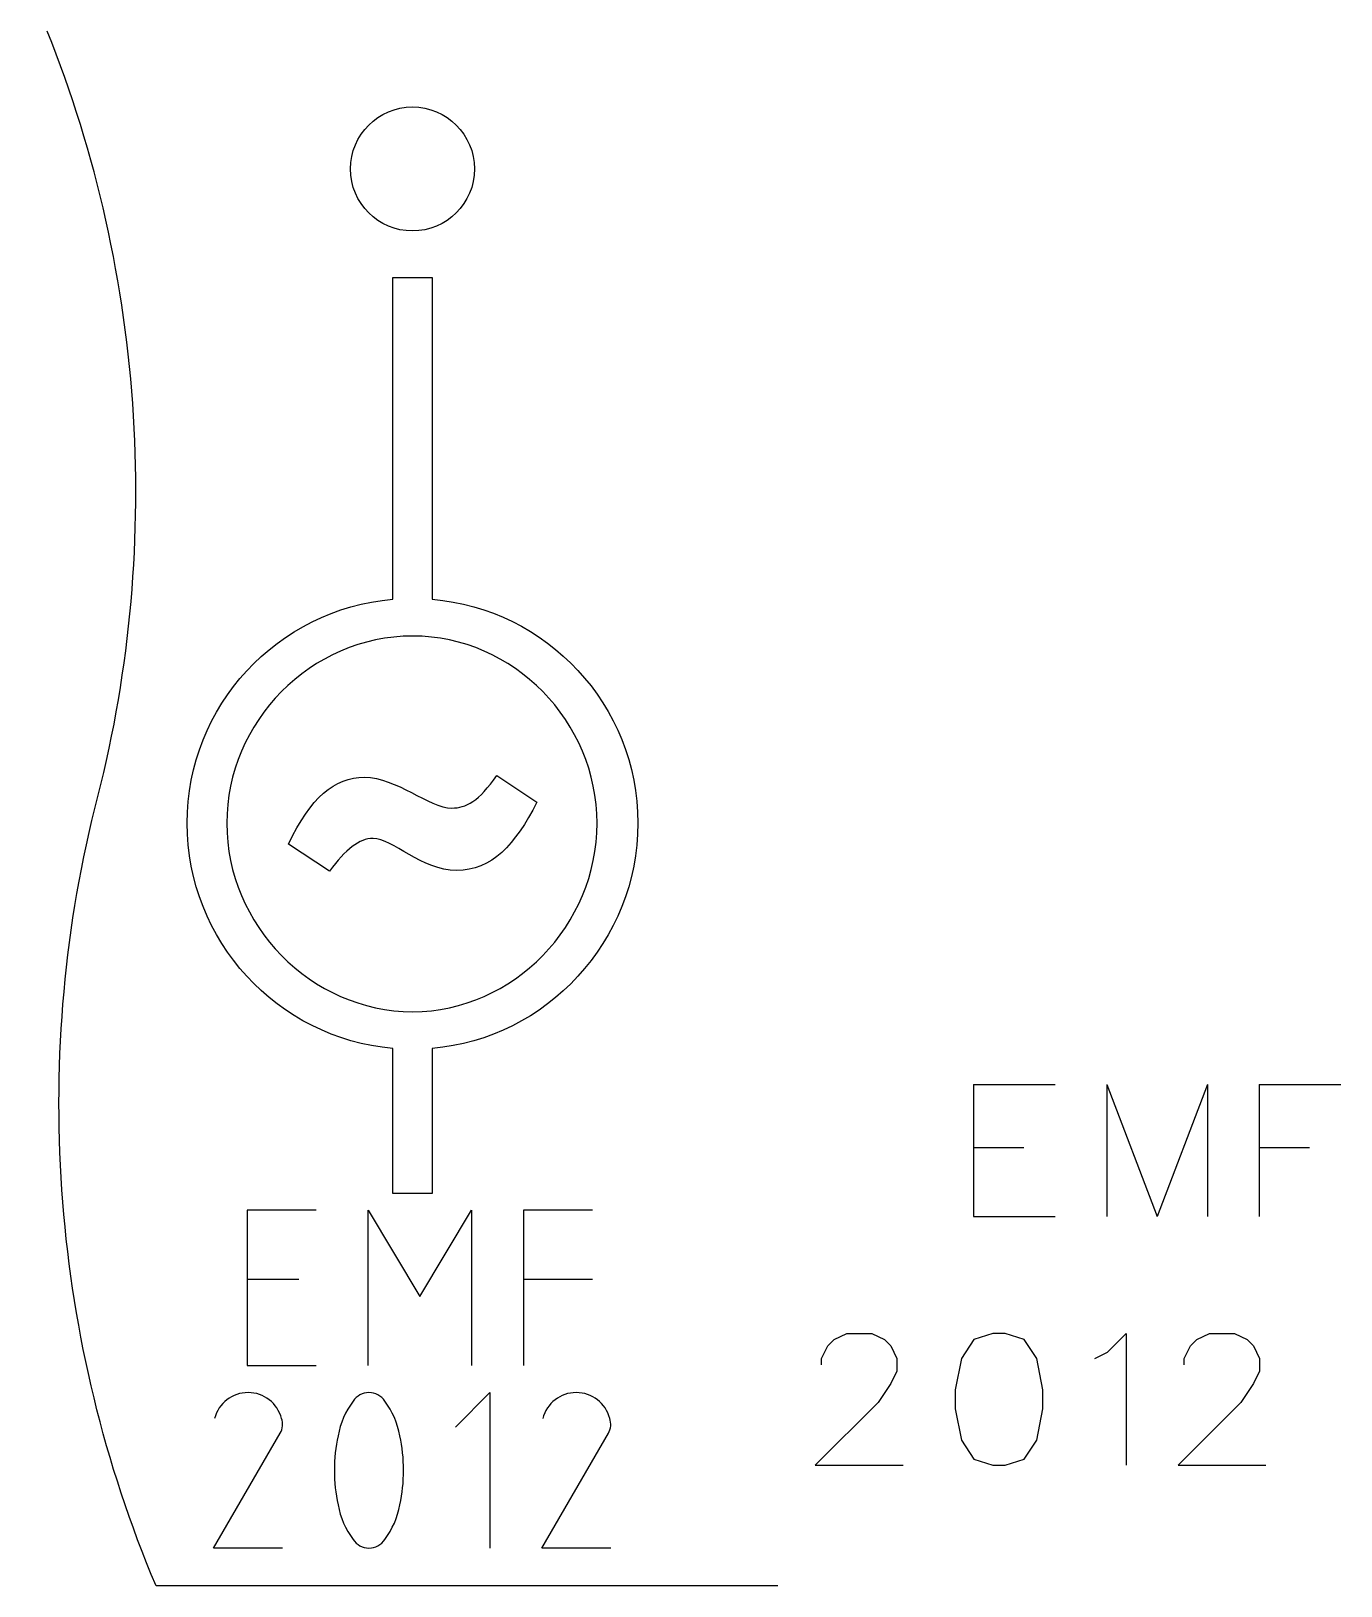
# Model space of a CAD drawing. Header units: millimetres. Extents: x 60.3 to 102.4, y 12.2 to 62.2.
import ezdxf

# ---------------------------------------------------------------- set-up
doc = ezdxf.new("R2010")
doc.units = ezdxf.units.MM
doc.layers.add('outline', color=7, linetype='CONTINUOUS')

msp = doc.modelspace()

# ---------------------------------------------------------------- linework, layer by layer
at = {"layer": 'outline', "linetype": 'CONTINUOUS'}
for p, q in [((90.615, 28.336), (90.615, 24.093)), ((90.615, 28.336), (93.242, 28.336)), ((94.908, 28.336), (94.908, 24.093)), ((94.908, 28.336), (96.525, 24.093)), ((98.141, 28.336), (96.525, 24.093)), ((98.141, 28.336), (98.141, 24.093)), ((99.807, 28.336), (99.807, 24.093)), ((99.807, 28.336), (102.434, 28.336)), ((90.615, 26.316), (92.232, 26.316)), ((99.807, 26.316), (101.424, 26.316)), ((90.615, 24.093), (93.242, 24.093)), ((85.931, 19.932), (86.133, 20.134)), ((86.133, 20.134), (86.537, 20.336)), ((86.537, 20.336), (87.345, 20.336)), ((87.345, 20.336), (87.749, 20.134)), ((87.749, 20.134), (87.951, 19.932)), ((90.628, 20.134), (90.224, 19.528)), ((91.234, 20.336), (90.628, 20.134)), ((91.638, 20.336), (91.234, 20.336)), ((92.244, 20.134), (91.638, 20.336)), ((92.648, 19.528), (92.244, 20.134)), ((94.921, 19.73), (95.527, 20.336)), ((95.527, 20.336), (95.527, 16.093)), ((97.598, 19.932), (97.8, 20.134)), ((97.8, 20.134), (98.204, 20.336)), ((98.204, 20.336), (99.012, 20.336)), ((99.012, 20.336), (99.416, 20.134)), ((99.416, 20.134), (99.618, 19.932)), ((85.729, 19.528), (85.931, 19.932)), ((85.729, 19.326), (85.729, 19.528)), ((87.951, 19.932), (88.153, 19.528)), ((88.153, 19.528), (88.153, 19.124)), ((90.224, 19.528), (90.022, 18.518)), ((92.85, 18.518), (92.648, 19.528)), ((94.517, 19.528), (94.921, 19.73)), ((97.396, 19.528), (97.598, 19.932)), ((97.396, 19.326), (97.396, 19.528)), ((99.618, 19.932), (99.82, 19.528)), ((99.82, 19.528), (99.82, 19.124)), ((88.153, 19.124), (87.951, 18.72)), ((99.82, 19.124), (99.618, 18.72)), ((87.951, 18.72), (87.547, 18.114)), ((90.022, 18.518), (90.022, 17.912)), ((92.85, 17.912), (92.85, 18.518)), ((99.618, 18.72), (99.214, 18.114)), ((87.547, 18.114), (85.527, 16.093)), ((99.214, 18.114), (97.194, 16.093)), ((90.022, 17.912), (90.224, 16.902)), ((92.648, 16.902), (92.85, 17.912)), ((90.224, 16.902), (90.628, 16.295)), ((92.244, 16.295), (92.648, 16.902)), ((85.527, 16.093), (88.355, 16.093)), ((90.628, 16.295), (91.234, 16.093)), ((91.234, 16.093), (91.638, 16.093)), ((91.638, 16.093), (92.244, 16.295)), ((97.194, 16.093), (100.022, 16.093))]:
    msp.add_line(p, q, dxfattribs=at)
at = {"layer": 'outline'}
for p, q in [((69.471, 24.302), (67.249, 24.302)), ((67.249, 24.302), (67.249, 19.302)), ((71.138, 19.302), (71.138, 24.302)), ((71.138, 24.302), (72.805, 21.524)), ((72.805, 21.524), (74.471, 24.302)), ((74.471, 24.302), (74.471, 19.302)), ((78.36, 24.302), (76.138, 24.302)), ((76.138, 24.302), (76.138, 19.302)), ((67.249, 22.08), (68.916, 22.08)), ((76.138, 22.08), (78.36, 22.08)), ((67.249, 19.302), (69.471, 19.302)), ((73.947, 17.321), (75.058, 18.432)), ((75.058, 18.432), (75.058, 13.432)), ((66.169, 13.432), (68.316, 17.125)), ((76.725, 13.432), (78.872, 17.125)), ((68.391, 13.432), (66.169, 13.432)), ((78.947, 13.432), (76.725, 13.432))]:
    msp.add_line(p, q, dxfattribs=at)
at = {"layer": 'outline', "color": 7}
for points in [[(74.562, 57.78), (74.562, 57.78)], [(71.94, 43.943), (71.94, 54.294), (73.197, 54.294), (73.197, 43.943)], [(75.279, 38.278), (76.573, 37.415)], [(69.896, 35.202), (68.582, 36.065)], [(73.197, 24.834), (71.94, 24.834), (71.94, 29.499)], [(73.197, 29.499), (73.197, 24.834)], [(84.318, 12.215), (64.318, 12.215)]]:
    msp.add_lwpolyline(points, dxfattribs=at)
at = {"layer": 'outline'}
for centre, radius, start, end in [((67.28, 17.321), 1.111, 14.4775, 165.5225), ((72.799, 16.556), 2.67, 143.2325, 169.4911), ((71.169, 17.827), 0.605, 32.757, 147.243), ((69.539, 16.556), 2.67, 10.5089, 36.7675), ((77.836, 17.321), 1.111, 14.4775, 165.5225), ((67.836, 17.404), 0.556, 329.8255, 20.5291), ((78.391, 17.404), 0.556, 329.8255, 20.5291), ((75.283, 15.949), 5.225, 167.9131, 180.1885), ((67.055, 15.949), 5.225, 359.8115, 12.0869), ((75.283, 15.915), 5.225, 179.8115, 192.0869), ((67.055, 15.915), 5.225, 347.9131, 0.1885), ((72.799, 15.308), 2.67, 190.5089, 216.7675), ((69.539, 15.308), 2.67, 323.2325, 349.4911), ((71.169, 14.037), 0.605, 212.757, 327.243)]:
    msp.add_arc(centre, radius, start, end, dxfattribs=at)
at = {"layer": 'outline', "color": 7}
for points in [[(62.347, 37.215), (64.536, 45.422), (63.992, 54.335), (60.819, 62.215)], [(70.575, 57.78), (70.575, 58.881), (71.468, 59.774), (72.568, 59.774)], [(72.568, 59.774), (73.669, 59.774), (74.562, 58.881), (74.562, 57.78)], [(72.568, 55.787), (71.468, 55.787), (70.575, 56.68), (70.575, 57.78)], [(74.562, 57.78), (74.562, 56.68), (73.669, 55.787), (72.568, 55.787)], [(65.318, 36.74), (65.318, 40.529), (68.226, 43.624), (71.94, 43.943)], [(73.197, 43.943), (76.874, 43.643), (79.819, 40.548), (79.819, 36.74)], [(72.578, 42.761), (69.295, 42.761), (66.594, 40.004), (66.594, 36.74)], [(78.506, 36.74), (78.506, 40.004), (75.823, 42.761), (72.578, 42.761)], [(68.582, 36.065), (69.277, 37.565), (70.064, 38.222), (71.021, 38.222)], [(71.021, 38.222), (72.053, 38.222), (73.084, 37.228), (73.835, 37.228)], [(73.835, 37.228), (74.285, 37.228), (74.716, 37.453), (75.279, 38.278)], [(64.318, 12.215), (61.003, 20.047), (60.3, 28.959), (62.347, 37.215)], [(76.573, 37.415), (75.86, 36.046), (75.129, 35.221), (73.985, 35.221)], [(71.94, 29.499), (68.226, 29.818), (65.318, 32.97), (65.318, 36.74)], [(66.594, 36.74), (66.594, 33.476), (69.295, 30.681), (72.578, 30.681)], [(72.578, 30.681), (75.823, 30.681), (78.506, 33.476), (78.506, 36.74)], [(79.819, 36.74), (79.819, 32.97), (76.874, 29.799), (73.197, 29.499)], [(71.302, 36.253), (70.852, 36.253), (70.421, 35.896), (69.896, 35.202)], [(73.985, 35.221), (72.878, 35.221), (71.922, 36.253), (71.302, 36.253)]]:
    msp.add_open_spline(points, degree=3, dxfattribs=at)

doc.saveas('drawing.dxf')
